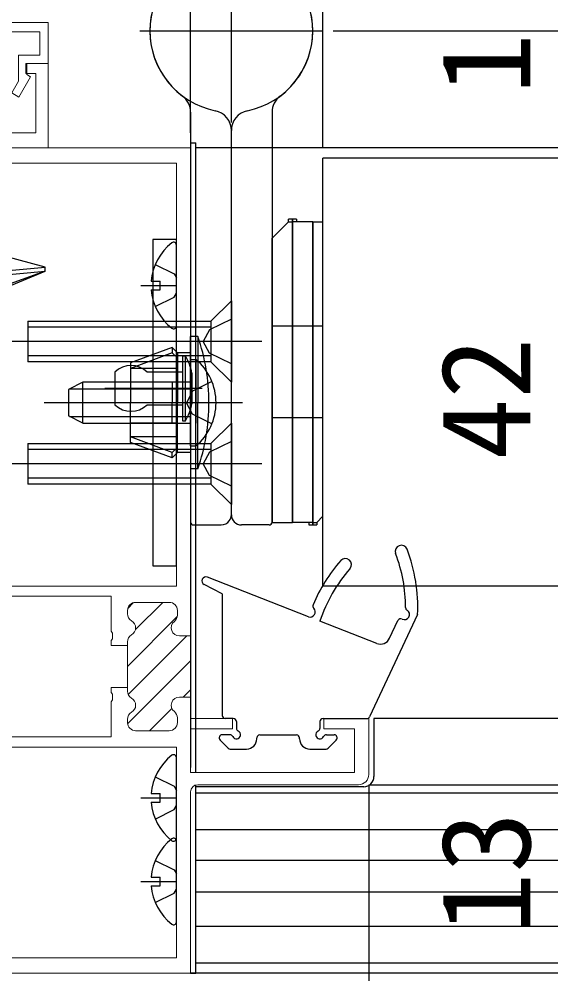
# Model space of a CAD drawing. Units: millimetres, scale not verified. Extents: x -525 to 525, y -783 to 779.
# Drawn here: x -188.4 to -136.2, y -472.4 to -378.6 of the extents above; entities that cross this region are included whole.
import ezdxf
from ezdxf.enums import TextEntityAlignment as Align

# ---------------------------------------------------------------- set-up
doc = ezdxf.new("R2010")
doc.units = ezdxf.units.MM
doc.header["$LTSCALE"] = 4
doc.layers.add('0-2_YKK_11', color=7, linetype='Continuous', lineweight=18)
for name, color, linetype in [('0-4_YKK_12', 2, 'Continuous'), ('0-5_YKK_13', 4, 'Continuous'), ('0-7_YKK_D', 6, 'Continuous')]:
    doc.layers.add(name, color=color, linetype=linetype)
doc.styles.add('ＭＳ ゴシック', font='')
doc.styles.get('ＭＳ ゴシック').set_extended_font_data('MS Gothic')

msp = doc.modelspace()

# ---------------------------------------------------------------- linework, layer by layer
at = {"layer": '0-2_YKK_11', "color": 211}
for p, q in [((-177.762, -437.014), (-177.762, -436.7)), ((-177.738, -436.505), (-177.157, -435.924)), ((-176.982, -438.578), (-174.304, -435.9)), ((-176.962, -435.9), (-173.662, -435.9)), ((-172.862, -436.7), (-172.862, -437.151)), ((-177.762, -442.186), (-172.876, -437.3)), ((-177.691, -444.943), (-171.947, -439.2)), ((-172.662, -439.2), (-171.562, -439.2)), ((-171.562, -438.9), (-171.562, -445.5)), ((-177.762, -444.25), (-177.762, -440.15)), ((-177.751, -447.832), (-171.562, -441.643)), ((-172.291, -445.2), (-171.562, -444.471)), ((-175.591, -448.5), (-173.4, -446.309)), ((-177.762, -447.385), (-177.762, -447.7)), ((-172.862, -447.7), (-172.862, -447.249)), ((-176.962, -448.5), (-173.662, -448.5)), ((-155.062, -453.8), (-170.862, -453.8))]:
    msp.add_line(p, q, dxfattribs=at)
at = {"layer": '0-2_YKK_11', "color": 30}
msp.add_lwpolyline([(-200.562, -341.498), (-200.562, -383), (-197.862, -383), (-197.862, -384), (-200.562, -384), (-200.562, -389.8), (-186.762, -389.8), (-186.762, -384), (-187.762, -384), (-187.762, -383), (-185.562, -383), (-185.562, -391.3), (-202.062, -391.3), (-202.062, -350), (-213.462, -350)], dxfattribs=at)
msp.add_lwpolyline([(-200.062, -379), (-185.562, -379), (-185.562, -383), (-187.662, -383), (-187.662, -384.1), (-187.289, -384.316), (-188.435, -386.3), (-189.128, -385.9), (-188.462, -384.748), (-188.462, -382.2), (-186.362, -382.2), (-186.362, -379.9), (-199.262, -379.9), (-199.262, -382.2), (-197.162, -382.2), (-197.162, -384.748), (-196.497, -385.9), (-197.19, -386.3), (-198.335, -384.316), (-197.962, -384.1), (-197.962, -383), (-200.062, -383)], close=True, dxfattribs=at)
at = {"layer": '0-2_YKK_11', "color": 211}
for points in [[(-171.562, -439.2), (-171.562, -391.3), (-196.562, -391.3), (-196.562, -436.45), (-195.362, -436.45)], [(-194.562, -433.4), (-191.562, -433.4), (-191.562, -436.45), (-190.362, -436.45), (-190.362, -435.3), (-179.362, -435.3), (-179.362, -438.741), (-179.242, -438.925), (-179.242, -439.475), (-179.362, -439.658), (-179.362, -440.15), (-177.762, -440.15), (-177.762, -439.785)], [(-194.562, -448.9), (-191.562, -448.9), (-191.562, -445.85), (-190.362, -445.85), (-190.362, -449.1), (-179.362, -449.1), (-179.362, -445.658), (-179.242, -445.475), (-179.242, -444.925), (-179.362, -444.741), (-179.362, -444.25), (-177.762, -444.25), (-177.762, -444.614)], [(-172.662, -445.2), (-171.562, -445.2), (-171.562, -447.3), (-167.462, -447.3), (-167.462, -448.3), (-171.562, -448.3), (-171.562, -452.6), (-155.462, -452.6), (-155.462, -448.3), (-158.462, -448.3), (-158.462, -447.3), (-154.062, -447.3), (-154.062, -452.8)], [(-171.562, -454.5), (-171.562, -472.3), (-196.562, -472.3)]]:
    msp.add_lwpolyline(points, dxfattribs=at)
for points in [[(-172.962, -434.3), (-172.962, -392.8), (-195.162, -392.8), (-195.162, -403.8), (-195.362, -404), (-195.362, -426), (-195.062, -426.3), (-195.062, -432.2), (-190.362, -432.2), (-190.362, -434.3)], [(-172.962, -450.1), (-195.362, -450.1), (-195.362, -460.5), (-195.062, -460.8), (-195.062, -470.8), (-172.962, -470.8)]]:
    msp.add_lwpolyline(points, close=True, dxfattribs=at)
for centre, radius, start, end in [((-176.962, -436.7), 0.8, 90.00001, 179.99999), ((-173.662, -436.7), 0.8, 0.00001, 89.99999), ((-176.962, -437.014), 0.8, 179.99996, 239.99999), ((-173.662, -437.151), 0.8, 308.68219, 0.00001), ((-177.762, -438.4), 0.8, 300, 60), ((-172.662, -438.4), 0.8, 128.68219, 269.99999), ((-176.962, -439.785), 0.8, 120.00001, 180.00004), ((-176.962, -444.614), 0.8, 179.99996, 239.99999), ((-177.762, -446), 0.8, 300, 60), ((-172.662, -446), 0.8, 90.00001, 231.31781), ((-176.962, -447.385), 0.8, 120.00001, 180.00004), ((-173.662, -447.249), 0.8, 359.99999, 51.31781), ((-176.962, -447.7), 0.8, 180.00001, 269.99999), ((-173.662, -447.7), 0.8, 270.00001, 359.99999), ((-155.062, -452.8), 1, 270.00001, 359.99999), ((-170.862, -454.5), 0.7, 90.00001, 179.99999)]:
    msp.add_arc(centre, radius, start, end, dxfattribs=at)
at = {"layer": '0-4_YKK_12'}
for p, q in [((-171.562, -390.8), (-171.562, -452.101)), ((-171.562, -390.8), (-171.062, -390.8)), ((-171.062, -452.6), (-171.062, -390.8)), ((-69.6, -391.301), (-171.062, -391.301)), ((-69.6, -447.3), (-153.559, -447.3)), ((-153.559, -447.3), (-153.559, -453)), ((-154.559, -454), (-171.062, -454)), ((-171.062, -454.6), (-69.6, -454.6)), ((-171.062, -458.2), (-69.6, -458.2)), ((-171.062, -461.2), (-69.6, -461.2)), ((-171.062, -464.3), (-69.6, -464.3)), ((-171.062, -467.7), (-69.6, -467.7)), ((-171.062, -471.3), (-69.6, -471.3)), ((-69.6, -472.3), (-171.562, -472.3)), ((-171.562, -472.3), (-171.062, -472.3))]:
    msp.add_line(p, q, dxfattribs=at)
msp.add_lwpolyline([(-171.062, -472.3), (-171.062, -471.3), (-171.062, -453.829)], dxfattribs=at)
msp.add_arc((-154.559, -453), 1, 270, 0, dxfattribs=at)
at = {"layer": '0-5_YKK_13'}
for p, q in [((-167.562, -388.8), (-167.562, -370.8)), ((-176.562, -379.8), (-158.562, -379.8)), ((-171.562, -387.8), (-171.562, -428)), ((-163.562, -387.8), (-163.562, -428)), ((-167.562, -427.3), (-167.562, -389.598)), ((-167.562, -427.3), (-167.562, -389.598)), ((-158.562, -434.3), (-158.562, -392.3)), ((-69.6, -392.3), (-158.562, -392.3)), ((-161.162, -398.3), (-161.962, -398.3)), ((-161.962, -398.55), (-161.962, -398.3)), ((-161.162, -398.3), (-161.162, -398.55)), ((-161.962, -398.55), (-163.562, -400.15)), ((-161.962, -398.55), (-161.562, -398.55)), ((-159.562, -398.55), (-161.562, -398.55)), ((-159.562, -398.55), (-158.562, -398.55)), ((-158.562, -427.45), (-158.562, -398.55)), ((-163.562, -428.05), (-163.562, -400.15)), ((-172.962, -408.776), (-172.962, -400.825)), ((-175.039, -402.725), (-173.174, -403.655)), ((-190.862, -403.457), (-185.862, -403)), ((-173.174, -403.655), (-172.962, -404.053)), ((-176.462, -404.8), (-172.962, -404.8)), ((-175.445, -404.375), (-174.562, -404.375)), ((-158.562, -406.8), (-158.562, -405.8)), ((-167.562, -406.3), (-169.562, -408.3)), ((-167.562, -406.3), (-167.562, -414.3)), ((-158.562, -411.8), (-158.562, -406.8)), ((-187.562, -408.3), (-187.562, -412.3)), ((-174.362, -408.9), (-187.562, -408.9)), ((-169.562, -408.9), (-174.362, -408.9)), ((-158.562, -408.8), (-163.562, -408.8)), ((-164.562, -410.3), (-190.562, -410.3)), ((-170.848, -409.8), (-171.562, -409.8)), ((-171.562, -416.3), (-171.562, -409.8)), ((-170.848, -409.8), (-170.848, -416.3)), ((-172.862, -411.9), (-173.362, -411.4)), ((-172.862, -411.4), (-172.862, -416.3)), ((-175.062, -411.7), (-187.562, -411.7)), ((-175.062, -412.3), (-187.562, -412.3)), ((-169.562, -411.7), (-175.062, -411.7)), ((-171.562, -412.05), (-171.562, -418.3)), ((-171.562, -412.05), (-171.053, -412.05)), ((-171.053, -412.05), (-171.053, -418.3)), ((-167.562, -414.3), (-169.562, -412.3)), ((-163.562, -420.8), (-163.562, -411.8)), ((-158.562, -420.8), (-158.562, -411.8)), ((-178.999, -413.3), (-178.999, -416.5)), ((-177.462, -412.393), (-177.462, -416.3)), ((-172.862, -412.952), (-177.462, -412.952)), ((-172.335, -413.3), (-175.835, -413.3)), ((-171.435, -413.4), (-171.435, -416.4)), ((-182.162, -414.3), (-183.562, -415)), ((-183.562, -415), (-183.562, -417.6)), ((-183.471, -414.954), (-176.162, -414.954)), ((-182.162, -418.3), (-182.162, -414.3)), ((-176.162, -414.3), (-182.162, -414.3)), ((-170.435, -414.9), (-179.999, -414.9)), ((-172.862, -414.3), (-177.462, -414.3)), ((-176.162, -414.954), (-171.562, -414.954)), ((-173.362, -414.3), (-173.362, -416.3)), ((-171.053, -420.55), (-171.053, -414.3)), ((-166.462, -416.3), (-185.935, -416.3)), ((-169.15, -416.3), (-178.002, -416.3)), ((-177.462, -420.208), (-177.462, -416.3)), ((-175.835, -416.5), (-172.335, -416.5)), ((-173.362, -418.3), (-173.362, -416.3)), ((-172.862, -421.2), (-172.862, -416.3)), ((-171.562, -416.3), (-171.562, -422.8)), ((-170.848, -422.8), (-170.848, -416.3)), ((-182.162, -418.3), (-183.562, -417.6)), ((-183.471, -417.646), (-176.162, -417.646)), ((-176.162, -417.646), (-171.562, -417.646)), ((-158.562, -417.8), (-163.562, -417.8)), ((-182.162, -418.3), (-176.162, -418.3)), ((-172.862, -418.3), (-177.462, -418.3)), ((-176.162, -418.3), (-171.562, -418.3)), ((-167.562, -418.3), (-169.562, -420.3)), ((-167.562, -418.3), (-167.562, -426.3)), ((-172.862, -419.648), (-177.462, -419.648)), ((-187.562, -420.3), (-187.562, -424.3)), ((-172.862, -420.7), (-173.362, -421.2)), ((-171.562, -420.55), (-171.053, -420.55)), ((-163.562, -427.8), (-163.562, -420.8)), ((-158.562, -427.8), (-158.562, -420.8)), ((-174.362, -420.9), (-187.562, -420.9)), ((-169.562, -420.9), (-174.362, -420.9)), ((-164.562, -422.3), (-190.562, -422.3)), ((-170.848, -422.8), (-171.562, -422.8)), ((-175.062, -423.7), (-187.562, -423.7)), ((-175.062, -424.3), (-187.562, -424.3)), ((-169.562, -423.7), (-175.062, -423.7)), ((-167.562, -426.3), (-169.562, -424.3)), ((-171.262, -428.3), (-168.562, -428.3)), ((-163.862, -428.3), (-166.562, -428.3)), ((-163.562, -428.05), (-163.562, -427.8)), ((-163.562, -428.05), (-161.562, -428.05)), ((-159.562, -428.05), (-161.562, -428.05)), ((-159.962, -428.05), (-159.962, -428.3)), ((-159.962, -428.3), (-159.162, -428.3)), ((-159.562, -428.05), (-159.162, -428.05)), ((-159.162, -428.05), (-158.562, -427.45)), ((-159.162, -428.05), (-159.162, -428.3)), ((-159.996, -437.306), (-169.916, -433.427)), ((-168.462, -435.07), (-170.245, -434.156)), ((-69.6, -434.3), (-158.562, -434.3)), ((-168.462, -435.07), (-168.462, -447)), ((-149.262, -437.1), (-153.981, -447.127)), ((-153.283, -439.931), (-158.862, -437.749)), ((-152.014, -439.425), (-151.196, -437.685)), ((-167.367, -447.3), (-168.162, -447.3)), ((-167.062, -447.6), (-167.062, -448.267)), ((-158.862, -447.6), (-158.862, -448.267)), ((-158.557, -447.3), (-154.253, -447.3)), ((-167.695, -448.9), (-168.462, -448.9)), ((-164.762, -448.9), (-161.162, -448.9)), ((-158.23, -448.9), (-157.462, -448.9)), ((-168.674, -449.412), (-167.874, -450.212)), ((-165.062, -449.3), (-165.062, -449.2)), ((-160.862, -449.3), (-160.862, -449.2)), ((-158.05, -450.212), (-157.25, -449.412)), ((-167.662, -450.3), (-166.062, -450.3)), ((-159.862, -450.3), (-158.262, -450.3)), ((-172.962, -459.076), (-172.962, -451.125)), ((-175.039, -453.025), (-173.174, -453.955)), ((-173.174, -453.955), (-172.962, -454.353)), ((-176.462, -455.1), (-172.962, -455.1)), ((-175.445, -454.675), (-174.562, -454.675)), ((-172.962, -467.276), (-172.962, -459.325)), ((-175.039, -461.225), (-173.174, -462.155)), ((-175.445, -462.875), (-174.562, -462.875)), ((-173.174, -462.155), (-172.962, -462.553)), ((-176.462, -463.3), (-172.962, -463.3))]:
    msp.add_line(p, q, dxfattribs=at)
for points in [[(-161.562, -428.05), (-161.562, -398.3), (-161.562, -428.05)], [(-159.562, -398.55), (-159.562, -428.3), (-159.562, -398.55)], [(-198.157, -405.377), (-197.662, -405.5), (-190.929, -405.5), (-185.862, -403.401), (-185.862, -403), (-191.46, -401.5), (-197.662, -401.5), (-197.662, -405.5)], [(-192.862, -403.5), (-192.862, -403.901), (-190.862, -403.859), (-185.862, -403.401), (-190.015, -404.913), (-190.015, -405.121), (-197.662, -405.121), (-198.157, -405.377), (-198.157, -401.624)], [(-175.445, -405.225), (-174.562, -405.225), (-174.562, -404.375)], [(-175.039, -406.875), (-173.174, -405.945), (-172.962, -405.547)], [(-163.562, -411.8), (-163.562, -406.8), (-163.562, -405.8)], [(-187.562, -408.3), (-174.362, -408.3), (-169.562, -408.3)], [(-169.562, -408.3), (-169.562, -412.3), (-175.062, -412.3)], [(-167.562, -408.1), (-169.715, -409.15), (-170.326, -410.3)], [(-167.562, -412.5), (-169.715, -411.45), (-170.326, -410.3)], [(-171.562, -411.4), (-172.862, -411.4), (-173.362, -410.9), (-177.462, -412.393)], [(-173.362, -410.9), (-173.362, -411.4), (-177.462, -412.952)], [(-169.466, -414.225), (-171.373, -415.155), (-171.982, -416.3)], [(-171.562, -420.55), (-171.562, -414.3), (-176.162, -414.3)], [(-169.466, -418.375), (-171.373, -417.445), (-171.982, -416.3)], [(-173.362, -421.7), (-173.362, -421.2), (-177.462, -419.648)], [(-187.562, -420.3), (-174.362, -420.3), (-169.562, -420.3)], [(-171.562, -421.2), (-172.862, -421.2), (-173.362, -421.7), (-177.462, -420.208)], [(-169.562, -420.3), (-169.562, -424.3), (-175.062, -424.3)], [(-167.562, -420.1), (-169.715, -421.15), (-170.326, -422.3)], [(-167.562, -424.5), (-169.715, -423.45), (-170.326, -422.3)], [(-175.445, -455.525), (-174.562, -455.525), (-174.562, -454.675)], [(-175.039, -457.175), (-173.174, -456.245), (-172.962, -455.847)], [(-175.445, -463.725), (-174.562, -463.725), (-174.562, -462.875)], [(-175.039, -465.375), (-173.174, -464.445), (-172.962, -464.047)]]:
    msp.add_lwpolyline(points, dxfattribs=at)
for points in [[(-175.262, -400.3), (-175.262, -432.3), (-172.962, -432.3), (-172.962, -400.3)], [(-172.085, -418.1), (-172.335, -418.1), (-172.335, -411.7), (-172.085, -411.7)]]:
    msp.add_lwpolyline(points, close=True, dxfattribs=at)
for centre, radius, start, end in [((-167.562, -379.8), 8, 306.8699, 258.46304), ((-167.562, -379.8), 8, 281.53696, 233.1301), ((-173.562, -387.8), 2, 0, 53.1301), ((-161.562, -387.8), 2, 126.8699, 180), ((-169.562, -389.598), 2, 0, 78.46304), ((-165.562, -389.598), 2, 101.53696, 180), ((-170.162, -404.8), 5.3, 127.71409, 175.40059), ((-173.236, -400.825), 0.274, 0, 127.71409), ((-170.162, -404.8), 5.3, 184.59941, 232.28591), ((-173.236, -408.776), 0.274, 232.28591, 0), ((-189.762, -416.3), 20, 0, 18.96557), ((-176.352, -414.306), 5, 10.43809, 31.41092), ((-174.593, -416.3), 5.531, 309.79413, 50.20587), ((-177.417, -414.9), 2.25, 45.32537, 134.67459), ((-177.417, -414.9), 2.25, 225.32539, 314.67461), ((-176.352, -415.494), 5, 328.58906, 349.56195), ((-189.762, -416.3), 20, 341.03443, 0), ((-168.562, -427.3), 1, 323.1301, 0), ((-166.562, -427.3), 1, 180, 270), ((-171.262, -428), 0.3, 180, 270), ((-168.562, -427.3), 1, 270, 323.1301), ((-163.862, -428), 0.3, 270, 360), ((-150.862, -430.9), 0.6, 20.9219, 200.9219), ((-165.247, -436.399), 14.8, 359.93548, 20.9219), ((-165.247, -436.399), 16, 357.48987, 20.9219), ((-144.627, -442.478), 16.2, 138.78603, 156.98639), ((-156.362, -432.2), 0.6, 318.78603, 138.78603), ((-144.627, -442.478), 15, 138.78603, 161.62455), ((-170.062, -433.8), 0.4, 68.64419, 242.85538), ((-159.814, -436.84), 0.5, 248.64419, 46.29217), ((-159.262, -436.262), 0.3, 156.98639, 226.29217), ((-150.562, -437.1), 0.5, 243.09781, 58.72286), ((-150.147, -436.416), 0.3, 179.93548, 238.72286), ((-150.924, -437.813), 0.3, 63.09781, 154.79836), ((-152.919, -438.999), 1, 248.64419, 334.79836), ((-168.162, -447), 0.3, 180, 270), ((-167.362, -447.6), 0.3, 0, 90.95009), ((-158.562, -447.6), 0.3, 89.04991, 180), ((-154.253, -447), 0.3, 270, 334.79836), ((-168.462, -449.2), 0.3, 90, 225), ((-167.695, -449.2), 0.3, 25.37693, 90), ((-167.062, -448.9), 0.4, 205.37693, 64.62307), ((-166.762, -448.267), 0.3, 180, 244.62307), ((-164.762, -449.2), 0.3, 90.00042, 180), ((-161.162, -449.2), 0.3, 0, 90.00042), ((-158.862, -448.9), 0.4, 115.37693, 334.62307), ((-159.162, -448.267), 0.3, 295.37693, 0), ((-158.23, -449.2), 0.3, 90, 154.62307), ((-157.462, -449.2), 0.3, 315, 90), ((-166.062, -449.3), 1, 270, 0), ((-159.862, -449.3), 1, 180, 270), ((-167.662, -450), 0.3, 225, 270), ((-158.262, -450), 0.3, 270, 315), ((-170.162, -455.1), 5.3, 127.71409, 175.40059), ((-173.236, -451.125), 0.274, 0, 127.71409), ((-170.162, -455.1), 5.3, 184.59941, 232.28591), ((-170.162, -463.3), 5.3, 127.71409, 175.40059), ((-173.236, -459.325), 0.274, 0, 127.71409), ((-173.236, -459.076), 0.274, 232.28591, 0), ((-170.162, -463.3), 5.3, 184.59941, 232.28591), ((-173.236, -467.276), 0.274, 232.28591, 0)]:
    msp.add_arc(centre, radius, start, end, dxfattribs=at)
at = {"layer": '0-7_YKK_D'}
for p, q in [((-171.562, -389.8), (-171.562, -289.8)), ((-171.562, -389.8), (-171.562, -329.8)), ((-158.562, -391.3), (-158.562, -329.8)), ((-158.562, -391.3), (-158.562, -329.8)), ((-171.562, -389.8), (-171.562, -349.8)), ((-157.562, -379.8), (-92.559, -379.8)), ((-154.062, -453.8), (-154.063, -622.8)), ((-154.062, -453.8), (-112.559, -453.8)), ((-150.469, -453.8), (-112.559, -453.8))]:
    msp.add_line(p, q, dxfattribs=at)

# ---------------------------------------------------------------- texts
at = {"layer": '0-7_YKK_D', "style": 'ＭＳ ゴシック'}
for s, p in [('1', (-135.559, -386.041)), ('42', (-135.559, -421.891)), ('13', (-135.559, -468.418))]:
    msp.add_text(s, height=8.798, rotation=90, dxfattribs=at).set_placement(p, align=Align.BOTTOM_LEFT)

doc.saveas('drawing.dxf')
